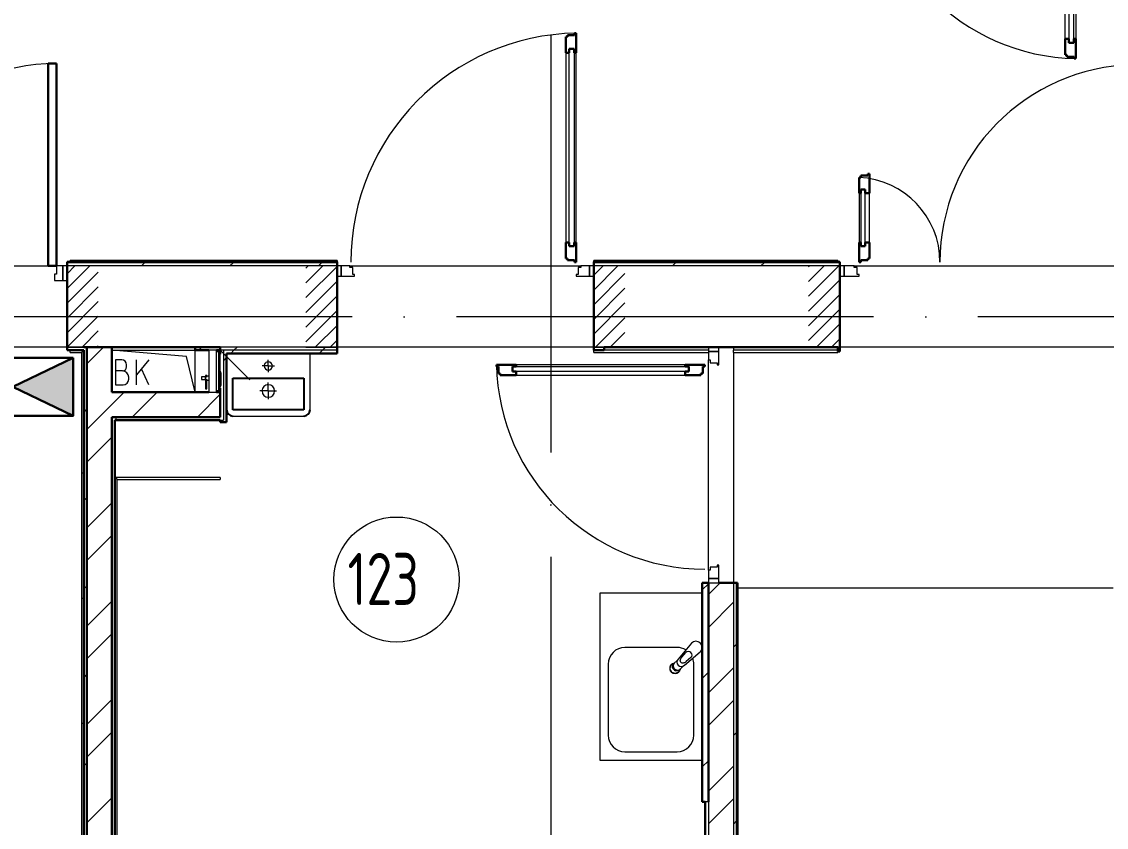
# Model space of a CAD drawing. Header units: millimetres. Extents: x -396912 to 182286, y -43638 to 41610.
# Drawn here: x -6473 to -1273, y -15525 to -11662 of the extents above; entities that cross this region are included whole.
import ezdxf

# ---------------------------------------------------------------- set-up
doc = ezdxf.new("R2010")
doc.units = ezdxf.units.MM
doc.set_wipeout_variables(frame=1)
doc.linetypes.add('ADSK_Линия сетки', pattern=[25, 20, -2.5, 0, -2.5])
doc.linetypes.add('ADSK_Штриховая_ш2 п1_5', pattern=[4.5, 3, -1.5])
for name, color, linetype, lineweight in [('Двери', 252, 'Continuous', 9), ('Марки помещений', 252, 'Continuous', 20), ('Оборудование', 8, 'Continuous', 18), ('Ограждение', 252, 'Continuous', 9), ('ОЗДС оборудование', 5, 'Continuous', 30), ('Оси', 252, 'Continuous', 9), ('Перекрытие', 252, 'Continuous', 18), ('Сантехника', 252, 'Continuous', 9), ('Стены внутренние', 7, 'Continuous', 18), ('Стены наружные', 7, 'Continuous', 18), ('Стены штриховка', 7, 'Continuous', 9)]:
    doc.layers.add(name, color=color, linetype=linetype, lineweight=lineweight)
doc.layers.add('Двери открывание', color=7, linetype='Continuous', lineweight=9, true_color=0xc0c0c0)
doc.layers.add('Узлы', color=7, linetype='Continuous')
doc.styles.add('GOST Common_3', font='', dxfattribs={"height": 3.5})
doc.styles.get('GOST Common_3').set_extended_font_data('GOST 2.304 type A')
pattern_1 = [(0, (-32121.8, 94), (0, 600), []), (90, (-32121.8, 94), (-600, 4e-14), [])]

# ---------------------------------------------------------------- blocks, each defined once
blk = doc.blocks.new('1 этаж')
at = {"layer": 'Двери', "lineweight": 18, "true_color": 0x636466}
h = blk.add_hatch(dxfattribs=at)
h.set_pattern_fill('FP_2', color=251, style=0, pattern_type=2)
h.set_pattern_definition([(45, (-12492.8, -13945.73), (-35.3553, 35.3553), [])])
h.paths.add_polyline_path([(-11807.8, -14140.7), (-11807.8, -13750.7), (-11957.8, -13750.7), (-11957.8, -14140.7)])
h.paths.add_polyline_path([(-13177.8, -14140.7), (-13027.8, -14140.7), (-13027.8, -13750.7), (-13177.8, -13750.7)])
h = blk.add_hatch(dxfattribs=at)
h.set_pattern_fill('FP_2', color=251, style=0, pattern_type=2)
h.set_pattern_definition([(45, (-10172.8, -13945.73), (-35.3553, 35.3553), [])])
h.paths.add_polyline_path([(-9365.4, -14140.7), (-9282.8, -14140.7), (-9282.8, -13750.7), (-9432.8, -13750.7), (-9432.8, -14140.7)])
h.paths.add_polyline_path([(-10800.5, -14140.7), (-10662.8, -14140.7), (-10662.8, -13750.7), (-10812.8, -13750.7), (-10812.8, -14140.7)])
h = blk.add_hatch(dxfattribs=at)
h.set_pattern_fill('FP_2', color=251, style=0, pattern_type=2)
h.set_pattern_definition([(45, (-7627.8, -13945.73), (-35.3553, 35.3553), [])])
h.paths.add_polyline_path([(-6602.8, -14140.7), (-6602.8, -13750.7), (-6752.8, -13750.7), (-6752.8, -14140.7)])
h.paths.add_polyline_path([(-8402.8, -14140.7), (-8252.8, -14140.7), (-8252.8, -13750.7), (-8402.8, -13750.7)])
at = {"layer": 'Ограждение', "true_color": 0x636466}
h = blk.add_hatch(dxfattribs=at)
h.set_pattern_fill('FP_26', color=251, style=0, pattern_type=2)
h.set_pattern_definition(pattern_1)
h.paths.add_polyline_path([(-11942.8, -13730.7), (-10662.8, -13730.7), (-10662.8, -13725.7), (-11942.8, -13725.7)])
h = blk.add_hatch(dxfattribs=at)
h.set_pattern_fill('FP_25', color=251, style=0, pattern_type=2)
h.set_pattern_definition(pattern_1)
h.paths.add_polyline_path([(-9432.8, -13730.7), (-8262.8, -13730.7), (-8262.8, -13725.7), (-9432.8, -13725.7)])
h = blk.add_hatch(dxfattribs=at)
h.set_pattern_fill('FP_37', color=251, style=0, pattern_type=2)
h.set_pattern_definition([(0, (-37741.8, 574), (0, 600), []), (90, (-37741.8, 574), (-600, 4e-14), [])])
h.paths.add_polyline_path([(-11877.8, -20130.7), (-11877.8, -14155.7), (-11887.8, -14165.7), (-11887.8, -20120.7)])
at = {"color": 251, "lineweight": 18, "true_color": 0x636466}
for p, q in [((-11384.5, -14185.5), (-11742.8, -14155.7)), ((-11742.8, -14155.7), (-11342.8, -14155.7)), ((-11342.8, -14355.7), (-11384.5, -14185.5)), ((-11695.4, -14201.3), (-11725.4, -14201.3)), ((-11725.4, -14201.3), (-11725.4, -14321.3)), ((-11672.1, -14234.6), (-11672.1, -14224.6)), ((-11565.4, -14201.3), (-11625.4, -14272.8)), ((-11625.4, -14321.3), (-11625.4, -14201.3)), ((-11565.4, -14321.3), (-11601.4, -14244.1)), ((-11692.1, -14254.6), (-11725.4, -14254.6)), ((-11662.1, -14294.6), (-11662.1, -14284.6)), ((-11725.4, -14321.3), (-11688.7, -14321.3))]:
    blk.add_line(p, q, dxfattribs=at)
for centre, radius, start, end in [((-11695.4, -14224.6), 23.3, 0, 90), ((-11692.1, -14234.6), 20, 270, 0), ((-11692.1, -14284.6), 30, 0, 90), ((-11688.7, -14294.6), 26.7, 270, 0)]:
    blk.add_arc(centre, radius, start, end, dxfattribs=at)
at = {"layer": 'Двери', "color": 251, "true_color": 0x636466}
for p, q in [((-7171.8, -12662.7), (-7171.8, -11852.7)), ((-7154.8, -11834.7), (-7154.8, -12680.7)), ((-7130.8, -12680.7), (-7130.8, -11834.7)), ((-7121.8, -11852.7), (-7121.8, -12662.7)), ((-7154.8, -12680.7), (-7130.8, -12680.7)), ((-9566.8, -12728.7), (-9566.8, -13638.7)), ((-9549.8, -13656.7), (-9549.8, -12710.7)), ((-9549.8, -12710.7), (-9525.8, -12710.7)), ((-9525.8, -12710.7), (-9525.8, -13656.7)), ((-9516.8, -13638.7), (-9516.8, -12728.7)), ((-8160.8, -13402.7), (-8160.8, -13638.7)), ((-8151.8, -13384.7), (-8151.8, -13656.7)), ((-8130.8, -13384.7), (-8151.8, -13384.7)), ((-8130.8, -13656.7), (-8130.8, -13384.7)), ((-8110.8, -13638.7), (-8110.8, -13402.7)), ((-9525.8, -13656.7), (-9549.8, -13656.7)), ((-8151.8, -13656.7), (-8130.8, -13656.7)), ((-11977.8, -13750.7), (-12007.8, -13750.7)), ((-12007.8, -13750.7), (-12007.8, -13790.7)), ((-11977.8, -13820.7), (-11977.8, -13750.7)), ((-11957.8, -13750.7), (-11977.8, -13750.7)), ((-11977.8, -13750.7), (-11977.8, -13820.7)), ((-11957.8, -13820.7), (-11957.8, -13750.7)), ((-10662.8, -13750.7), (-10662.8, -13800.7)), ((-10642.8, -13750.7), (-10662.8, -13750.7)), ((-10642.8, -13800.7), (-10642.8, -13750.7)), ((-10601.8, -13750.7), (-10642.8, -13750.7)), ((-10642.8, -13750.7), (-10642.8, -13800.7)), ((-10601.8, -13758.7), (-10601.8, -13750.7)), ((-10587.8, -13758.7), (-10601.8, -13758.7)), ((-10587.8, -13792.7), (-10587.8, -13758.7)), ((-9493.8, -13758.7), (-9507.8, -13758.7)), ((-9507.8, -13758.7), (-9507.8, -13792.7)), ((-9493.8, -13750.7), (-9493.8, -13758.7)), ((-9452.8, -13750.7), (-9493.8, -13750.7)), ((-9432.8, -13750.7), (-9452.8, -13750.7)), ((-9452.8, -13750.7), (-9452.8, -13800.7)), ((-9452.8, -13800.7), (-9452.8, -13750.7)), ((-9432.8, -13800.7), (-9432.8, -13750.7)), ((-8252.8, -13750.7), (-8252.8, -13800.7)), ((-8232.8, -13750.7), (-8252.8, -13750.7)), ((-8232.8, -13800.7), (-8232.8, -13750.7)), ((-8183.8, -13750.7), (-8232.8, -13750.7)), ((-8232.8, -13750.7), (-8232.8, -13800.7)), ((-8183.8, -13758.7), (-8183.8, -13750.7)), ((-8169.8, -13758.7), (-8183.8, -13758.7)), ((-8169.8, -13792.7), (-8169.8, -13758.7)), ((-12007.8, -13790.7), (-12017.8, -13790.7)), ((-12017.8, -13790.7), (-12017.8, -13820.7)), ((-12017.8, -13820.7), (-11977.8, -13820.7)), ((-11977.8, -13820.7), (-11957.8, -13820.7)), ((-10662.8, -13800.7), (-10642.8, -13800.7)), ((-10642.8, -13800.7), (-10578.8, -13800.7)), ((-10578.8, -13792.7), (-10587.8, -13792.7)), ((-10578.8, -13800.7), (-10578.8, -13792.7)), ((-9507.8, -13792.7), (-9516.8, -13792.7)), ((-9516.8, -13792.7), (-9516.8, -13800.7)), ((-9516.8, -13800.7), (-9452.8, -13800.7)), ((-9452.8, -13800.7), (-9432.8, -13800.7)), ((-8252.8, -13800.7), (-8232.8, -13800.7)), ((-8232.8, -13800.7), (-8160.8, -13800.7)), ((-8160.8, -13792.7), (-8169.8, -13792.7)), ((-8160.8, -13800.7), (-8160.8, -13792.7)), ((-8832.8, -14140.7), (-8882.8, -14140.7)), ((-8882.8, -14140.7), (-8882.8, -14160.7)), ((-8832.8, -14160.7), (-8832.8, -14140.7)), ((-8882.8, -14160.7), (-8832.8, -14160.7)), ((-8832.8, -14160.7), (-8882.8, -14160.7)), ((-8882.8, -14160.7), (-8882.8, -14201.7)), ((-8832.8, -14224.7), (-8832.8, -14160.7)), ((-9822.8, -14233.7), (-8976.8, -14233.7)), ((-9822.8, -14257.7), (-9822.8, -14233.7)), ((-8994.8, -14224.7), (-9804.8, -14224.7)), ((-8976.8, -14233.7), (-8976.8, -14257.7)), ((-8882.8, -14201.7), (-8874.8, -14201.7)), ((-8874.8, -14201.7), (-8874.8, -14215.7)), ((-8874.8, -14215.7), (-8840.8, -14215.7)), ((-8840.8, -14215.7), (-8840.8, -14224.7)), ((-8840.8, -14224.7), (-8832.8, -14224.7)), ((-8976.8, -14257.7), (-9822.8, -14257.7)), ((-9804.8, -14274.7), (-8994.8, -14274.7)), ((-8882.8, -15209.7), (-8882.8, -15250.7)), ((-8874.8, -15209.7), (-8882.8, -15209.7)), ((-8840.8, -15195.7), (-8874.8, -15195.7)), ((-8874.8, -15195.7), (-8874.8, -15209.7)), ((-8832.8, -15186.7), (-8840.8, -15186.7)), ((-8840.8, -15186.7), (-8840.8, -15195.7)), ((-8832.8, -15250.7), (-8832.8, -15186.7)), ((-8832.8, -15250.7), (-8882.8, -15250.7)), ((-8882.8, -15250.7), (-8882.8, -15270.7)), ((-8882.8, -15250.7), (-8832.8, -15250.7)), ((-8882.8, -15270.7), (-8832.8, -15270.7)), ((-8832.8, -15270.7), (-8832.8, -15250.7))]:
    blk.add_line(p, q, dxfattribs=at)
at = {"layer": 'Двери', "color": 251, "lineweight": 30, "true_color": 0x636466}
for p, q in [((-9516.8, -12634.7), (-9524.8, -12634.7)), ((-9524.8, -12634.7), (-9524.8, -12643.7)), ((-9516.8, -12728.7), (-9516.8, -12634.7)), ((-9558.8, -12652.7), (-9566.8, -12652.7)), ((-9566.8, -12652.7), (-9566.8, -12728.7)), ((-9524.8, -12643.7), (-9558.8, -12643.7)), ((-9558.8, -12643.7), (-9558.8, -12652.7)), ((-7171.8, -12738.7), (-7171.8, -12662.7)), ((-7171.8, -12662.7), (-7154.8, -12662.7)), ((-7154.8, -12662.7), (-7154.8, -12680.7)), ((-7154.8, -12680.7), (-7130.8, -12680.7)), ((-7130.8, -12662.7), (-7121.8, -12662.7)), ((-7130.8, -12680.7), (-7130.8, -12662.7)), ((-7121.8, -12662.7), (-7121.8, -12756.7)), ((-9566.8, -12728.7), (-9549.8, -12728.7)), ((-9549.8, -12728.7), (-9549.8, -12710.7)), ((-9549.8, -12710.7), (-9525.8, -12710.7)), ((-9525.8, -12710.7), (-9525.8, -12728.7)), ((-9525.8, -12728.7), (-9516.8, -12728.7)), ((-7163.8, -12738.7), (-7171.8, -12738.7)), ((-7163.8, -12747.7), (-7163.8, -12738.7)), ((-12007.8, -12780.7), (-12047.8, -12780.7)), ((-12047.8, -12780.7), (-12047.8, -13750.7)), ((-12007.8, -13750.7), (-12007.8, -12780.7)), ((-7129.8, -12747.7), (-7163.8, -12747.7)), ((-7129.8, -12756.7), (-7129.8, -12747.7)), ((-7121.8, -12756.7), (-7129.8, -12756.7)), ((-8110.8, -13308.7), (-8118.8, -13308.7)), ((-8118.8, -13308.7), (-8118.8, -13317.7)), ((-8110.8, -13402.7), (-8110.8, -13308.7)), ((-8152.8, -13326.7), (-8160.8, -13326.7)), ((-8160.8, -13326.7), (-8160.8, -13402.7)), ((-8118.8, -13317.7), (-8152.8, -13317.7)), ((-8152.8, -13317.7), (-8152.8, -13326.7)), ((-8151.8, -13402.7), (-8160.8, -13402.7)), ((-8151.8, -13384.7), (-8151.8, -13402.7)), ((-8130.8, -13384.7), (-8151.8, -13384.7)), ((-8130.8, -13402.7), (-8130.8, -13384.7)), ((-8110.8, -13402.7), (-8130.8, -13402.7)), ((-9566.8, -13638.7), (-9566.8, -13714.7)), ((-9566.8, -13638.7), (-9549.8, -13638.7)), ((-9549.8, -13638.7), (-9549.8, -13656.7)), ((-9549.8, -13656.7), (-9525.8, -13656.7)), ((-9525.8, -13638.7), (-9516.8, -13638.7)), ((-9525.8, -13656.7), (-9525.8, -13638.7)), ((-9516.8, -13732.7), (-9516.8, -13638.7)), ((-8160.8, -13638.7), (-8160.8, -13732.7)), ((-8151.8, -13638.7), (-8160.8, -13638.7)), ((-8151.8, -13656.7), (-8151.8, -13638.7)), ((-8130.8, -13656.7), (-8151.8, -13656.7)), ((-8130.8, -13638.7), (-8130.8, -13656.7)), ((-8110.8, -13638.7), (-8130.8, -13638.7)), ((-8110.8, -13714.7), (-8110.8, -13638.7)), ((-9566.8, -13714.7), (-9558.8, -13714.7)), ((-9558.8, -13714.7), (-9558.8, -13723.7)), ((-9558.8, -13723.7), (-9524.8, -13723.7)), ((-9524.8, -13723.7), (-9524.8, -13732.7)), ((-8152.8, -13732.7), (-8152.8, -13723.7)), ((-8152.8, -13723.7), (-8118.8, -13723.7)), ((-8118.8, -13723.7), (-8118.8, -13714.7)), ((-8118.8, -13714.7), (-8110.8, -13714.7)), ((-12047.8, -13750.7), (-12007.8, -13750.7)), ((-9524.8, -13732.7), (-9516.8, -13732.7)), ((-8160.8, -13732.7), (-8152.8, -13732.7)), ((-9804.8, -14224.7), (-9898.8, -14224.7)), ((-9898.8, -14224.7), (-9898.8, -14232.7)), ((-9898.8, -14232.7), (-9889.8, -14232.7)), ((-9889.8, -14232.7), (-9889.8, -14266.7)), ((-9822.8, -14233.7), (-9804.8, -14233.7)), ((-9822.8, -14257.7), (-9822.8, -14233.7)), ((-9804.8, -14233.7), (-9804.8, -14224.7)), ((-8900.8, -14224.7), (-8994.8, -14224.7)), ((-8994.8, -14233.7), (-8994.8, -14224.7)), ((-8976.8, -14233.7), (-8994.8, -14233.7)), ((-8976.8, -14257.7), (-8976.8, -14233.7)), ((-8909.8, -14266.7), (-8909.8, -14232.7)), ((-8909.8, -14232.7), (-8900.8, -14232.7)), ((-8900.8, -14232.7), (-8900.8, -14224.7)), ((-9889.8, -14266.7), (-9880.8, -14266.7)), ((-9880.8, -14266.7), (-9880.8, -14274.7)), ((-9880.8, -14274.7), (-9804.8, -14274.7)), ((-9804.8, -14257.7), (-9822.8, -14257.7)), ((-9804.8, -14274.7), (-9804.8, -14257.7)), ((-8994.8, -14257.7), (-8976.8, -14257.7)), ((-8994.8, -14274.7), (-8994.8, -14257.7)), ((-8994.8, -14274.7), (-8918.8, -14274.7)), ((-8918.8, -14274.7), (-8918.8, -14266.7)), ((-8918.8, -14266.7), (-8909.8, -14266.7))]:
    blk.add_line(p, q, dxfattribs=at)
at = {"layer": 'Двери', "color": 251, "linetype": 'ADSK_Штриховая_ш2 п1_5', "true_color": 0x636466}
for p, q in [((-11807.8, -13750.7), (-11957.8, -13750.7)), ((-11957.8, -13750.7), (-11957.8, -14140.7)), ((-10662.8, -13750.7), (-10812.8, -13750.7)), ((-10662.8, -14140.7), (-10662.8, -13750.7)), ((-9282.8, -13750.7), (-9432.8, -13750.7)), ((-9432.8, -13750.7), (-9432.8, -14140.7)), ((-8252.8, -13750.7), (-8402.8, -13750.7)), ((-8252.8, -14140.7), (-8252.8, -13750.7)), ((-11957.8, -14140.7), (-11807.8, -14140.7)), ((-10812.8, -14140.7), (-10662.8, -14140.7)), ((-9432.8, -14140.7), (-9282.8, -14140.7)), ((-8402.8, -14140.7), (-8252.8, -14140.7))]:
    blk.add_line(p, q, dxfattribs=at)
at = {"layer": 'Двери', "color": 251, "true_color": 0x636466}
blk.add_arc((-12007.8, -13750.7), 970, 90, 180, dxfattribs=at)
at = {"layer": 'Двери открывание', "color": 251, "true_color": 0x636466}
for centre, radius, start, end in [((-7103.8, -11758.7), 998, 180, 268.9666), ((-9498.8, -13732.7), 1098, 90.9393, 180), ((-6826.8, -13732.7), 946, 91.0903, 180), ((-8178.8, -13732.7), 406, 0, 87.459), ((-8900.8, -14206.7), 998, 181.0334, 270)]:
    blk.add_arc(centre, radius, start, end, dxfattribs=at)
at = {"layer": 'Марки помещений', "color": 251, "true_color": 0x636466}
blk.add_circle((-10377.9, -15255), 300, dxfattribs=at)
at = {"layer": 'Оборудование', "color": 251, "true_color": 0x636466}
for p, q in [((-11241.4, -14155.7), (-11277.8, -14155.7)), ((-11277.8, -14155.7), (-11277.8, -14355.7)), ((-11240.5, -14354.8), (-11240.5, -14156.6)), ((-11230.8, -14162.7), (-11240.5, -14162.7)), ((-11230.8, -14183.7), (-11229.4, -14183.7)), ((-11229.3, -14183.7), (-11230.8, -14183.7)), ((-11229.8, -14347.8), (-11229.8, -14163.7)), ((-11222.8, -14174.7), (-11228.3, -14174.7)), ((-11222.8, -14155.7), (-11081.4, -14297.2)), ((-11222.8, -14336.7), (-11222.8, -14174.7)), ((-11295.7, -14283.1), (-11313.1, -14283.1)), ((-11313.1, -14283.1), (-11313.1, -14295.4)), ((-11313.1, -14295.4), (-11295.7, -14295.4)), ((-11293.7, -14281.2), (-11295.7, -14283.1)), ((-11295.7, -14283.1), (-11295.7, -14295.4)), ((-11295.7, -14295.4), (-11293.7, -14297.3)), ((-11277.8, -14279.6), (-11293.7, -14279.6)), ((-11293.7, -14279.6), (-11293.7, -14298.9)), ((-11293.7, -14298.9), (-11277.8, -14298.9)), ((-11288.2, -14276.1), (-11293.2, -14276.1)), ((-11293.2, -14276.1), (-11293.2, -14284.4)), ((-11293.2, -14294.1), (-11293.2, -14339.9)), ((-11288.2, -14284.4), (-11288.2, -14276.1)), ((-11288.2, -14339.9), (-11288.2, -14294.1)), ((-11220.8, -14259.2), (-11222.8, -14259.2)), ((-11220.8, -14263.2), (-11220.8, -14259.2)), ((-11220.8, -14263.2), (-11220.8, -14323.7)), ((-11293.2, -14339.9), (-11288.2, -14339.9)), ((-11240.5, -14348.7), (-11230.8, -14348.7)), ((-11229.4, -14327.7), (-11230.8, -14327.7)), ((-11229.4, -14327.7), (-11230.8, -14327.7)), ((-11228.3, -14336.7), (-11222.8, -14336.7)), ((-11222.8, -14327.7), (-11220.8, -14327.7)), ((-11220.8, -14327.7), (-11220.8, -14323.7)), ((-11277.8, -14355.7), (-11241.4, -14355.7))]:
    blk.add_line(p, q, dxfattribs=at)
for points, knots in [([(-11240.5, -14156.6), (-11240.5, -14156.6), (-11240.5, -14156.4), (-11240.6, -14156.3), (-11240.7, -14156.1), (-11240.8, -14156), (-11241, -14155.8), (-11241.2, -14155.8), (-11241.3, -14155.7), (-11241.4, -14155.7)], [-1, -1, -1, -1, -0.833333, -0.75, -0.583333, -0.458333, -0.333333, -0.166667, 0, 0, 0, 0]), ([(-11229.8, -14163.7), (-11229.8, -14163.6), (-11229.8, -14163.5), (-11229.9, -14163.3), (-11229.9, -14163.2), (-11230, -14163.1), (-11230.1, -14163), (-11230.3, -14162.8), (-11230.5, -14162.8), (-11230.7, -14162.7), (-11230.8, -14162.7)], [-1, -1, -1, -1, -0.833333, -0.75, -0.666667, -0.583333, -0.458333, -0.333333, -0.166667, 0, 0, 0, 0]), ([(-11228.3, -14174.7), (-11228.4, -14174.7), (-11228.6, -14174.7), (-11228.9, -14174.6), (-11229, -14174.5), (-11229.2, -14174.4), (-11229.4, -14174.3), (-11229.5, -14174.1), (-11229.6, -14174), (-11229.7, -14173.8), (-11229.8, -14173.5), (-11229.8, -14173.3), (-11229.8, -14173.2)], [-1, -1, -1, -1, -0.833333, -0.75, -0.666667, -0.583333, -0.5, -0.416667, -0.333333, -0.25, -0.166667, 0, 0, 0, 0]), ([(-11230.8, -14348.7), (-11230.7, -14348.7), (-11230.5, -14348.7), (-11230.3, -14348.6), (-11230.1, -14348.5), (-11230, -14348.4), (-11229.9, -14348.3), (-11229.9, -14348.1), (-11229.8, -14348), (-11229.8, -14347.9), (-11229.8, -14347.8)], [0, 0, 0, 0, 0.166667, 0.333333, 0.458333, 0.583333, 0.666667, 0.75, 0.833333, 1, 1, 1, 1]), ([(-11229.8, -14338.3), (-11229.8, -14338.1), (-11229.8, -14337.9), (-11229.7, -14337.7), (-11229.6, -14337.5), (-11229.5, -14337.3), (-11229.4, -14337.2), (-11229.2, -14337), (-11229, -14336.9), (-11228.9, -14336.8), (-11228.6, -14336.8), (-11228.4, -14336.7), (-11228.3, -14336.7)], [0, 0, 0, 0, 0.166667, 0.25, 0.333333, 0.416667, 0.5, 0.583333, 0.666667, 0.75, 0.833333, 1, 1, 1, 1]), ([(-11241.4, -14355.7), (-11241.3, -14355.7), (-11241.2, -14355.7), (-11241, -14355.6), (-11240.8, -14355.5), (-11240.7, -14355.4), (-11240.6, -14355.2), (-11240.5, -14355), (-11240.5, -14354.9), (-11240.5, -14354.8)], [0, 0, 0, 0, 0.166667, 0.333333, 0.458333, 0.583333, 0.708333, 0.833333, 1, 1, 1, 1])]:
    blk.add_open_spline(points, degree=3, knots=knots, dxfattribs=at)
at = {"layer": 'Ограждение', "color": 251, "true_color": 0x636466}
for p, q in [((-11942.8, -13730.8), (-11942.8, -13725.7)), ((-10662.8, -13725.7), (-11942.8, -13725.7)), ((-10662.8, -13725.7), (-10662.8, -13730.7)), ((-9432.8, -13730.7), (-9432.8, -13725.7)), ((-8262.8, -13725.7), (-9432.8, -13725.7)), ((-8262.8, -13725.7), (-8262.8, -13730.7)), ((-11942.8, -14165.7), (-11942.8, -14155.7)), ((-11942.8, -14165.7), (-11887.8, -14165.7)), ((-11877.8, -14155.7), (-11887.8, -14165.7)), ((-11887.8, -14165.7), (-11887.8, -20120.7)), ((-9432.8, -14165.7), (-9432.8, -14155.7)), ((-9432.8, -14165.7), (-8882.8, -14165.7)), ((-8882.8, -14155.7), (-9382.8, -14155.7)), ((-8762.8, -14165.7), (-8762.8, -14155.7)), ((-8262.8, -14155.7), (-8762.8, -14155.7)), ((-8762.8, -14165.7), (-8262.8, -14165.7)), ((-8262.8, -14160.7), (-8262.8, -14165.7)), ((-11717.8, -14775.7), (-11727.8, -14765.7)), ((-11222.8, -14765.7), (-11727.8, -14765.7)), ((-11222.8, -14765.7), (-11222.8, -14775.7)), ((-11717.8, -19965.9), (-11717.8, -14775.7)), ((-11717.8, -14775.7), (-11222.8, -14775.7))]:
    blk.add_line(p, q, dxfattribs=at)
at = {"layer": 'Оси', "color": 251, "linetype": 'ADSK_Линия сетки', "ltscale": 100, "true_color": 0x636466}
for p, q in [((-9637.8, -2645.7), (-9637.8, -33771.9)), ((4409.5, -13995.7), (-72530.1, -13995.7))]:
    blk.add_line(p, q, dxfattribs=at)
at = {"layer": 'Перекрытие', "color": 251, "ltscale": 100, "true_color": 0x636466}
for p, q in [((-11742.8, -14155.7), (-11342.8, -14155.7)), ((-6942.8, -15295.7), (-8742.8, -15295.7))]:
    blk.add_line(p, q, dxfattribs=at)
at = {"layer": 'Сантехника', "color": 251, "lineweight": 9, "true_color": 0x636466}
for p, q in [((-8912.8, -15320.7), (-9402.8, -15320.7)), ((-9402.8, -15320.7), (-9402.8, -16120.7)), ((-9032.8, -15580.7), (-9282.8, -15580.7)), ((-8964, -15559.5), (-9028.3, -15636.1)), ((-9032.9, -15642.6), (-9046.9, -15656.5)), ((-9010.7, -15627.4), (-8991.6, -15604.6)), ((-8998.2, -15666.2), (-8921.6, -15601.9)), ((-8966.7, -15629.5), (-8989.5, -15648.6)), ((-9362.8, -15660.7), (-9362.8, -16000.7)), ((-9066.6, -15688.1), (-9066.6, -15673.4)), ((-9066.2, -15672.5), (-9057.9, -15661.1)), ((-9057.9, -15700.4), (-9066.2, -15688.9)), ((-9056.9, -15660.3), (-9047.5, -15657.3)), ((-9042.8, -15705.7), (-9056.9, -15701.1)), ((-9046.9, -15656.5), (-9048.1, -15657.7)), ((-9028.7, -15701.1), (-9042.8, -15705.7)), ((-9019.4, -15688.9), (-9027.7, -15700.4)), ((-9019.8, -15686), (-9018.6, -15684.8)), ((-9019, -15684.9), (-9019, -15688.1)), ((-9018.6, -15684.8), (-9004, -15670.2)), ((-8952.8, -16000.7), (-8952.8, -15660.7)), ((-9282.8, -16080.7), (-9032.8, -16080.7)), ((-9402.8, -16120.7), (-8912.8, -16120.7))]:
    blk.add_line(p, q, dxfattribs=at)
at = {"layer": 'Сантехника', "color": 251, "lineweight": 9, "true_color": 0x636466, "flags": 128}
for points in [[(-8922.8, -15558.4), (-8924.1, -15557.3), (-8925.4, -15556.4)], [(-8918.4, -15563.3), (-8919.4, -15562), (-8920.4, -15560.7)], [(-8989.5, -15648.6), (-8992.9, -15651.5), (-8996.7, -15653.7), (-9000.6, -15655.1), (-9004.5, -15655.7), (-9008.2, -15655.4), (-9011.5, -15654.2), (-9014.2, -15652.2), (-9016.2, -15649.4), (-9017.4, -15646.2), (-9017.7, -15642.5), (-9017.2, -15638.5), (-9015.8, -15634.6), (-9013.6, -15630.8), (-9010.7, -15627.4)]]:
    blk.add_lwpolyline(points, dxfattribs=at)
at = {"layer": 'Сантехника', "color": 251, "lineweight": 9, "true_color": 0x636466}
for centre, radius, start, end in [((-9282.8, -15660.7), 80, 90, 180), ((-9032.8, -15660.7), 80, 58.9022, 90), ((-8942.8, -15580.7), 30, 315, 135), ((-9013.2, -15651.2), 21.3, 135, 315), ((-8979.1, -15617.1), 17.6, 315, 135), ((-9032.8, -15660.7), 80, 0, 20.54), ((-9042.8, -15680.7), 25, 98.7637, 270), ((-9042.8, -15680.7), 25, 270, 351.2363), ((-9282.8, -16000.7), 80, 180, 270), ((-9032.8, -16000.7), 80, 270, 0)]:
    blk.add_arc(centre, radius, start, end, dxfattribs=at)
for centre, major_axis, start_param, end_param in [((-9035.2, -15673.1), (-14.1, 14.1), 1.047198, 1.570796), ((-9031.5, -15669.4), (-14.1, 14.1), 1.047198, 1.570796), ((-9035.2, -15673.1), (-14.1, 14.1), 1.570796, 2.094395), ((-9031.5, -15669.4), (14.1, -14.1), 4.712389, 5.235988)]:
    blk.add_ellipse(centre, major_axis=major_axis, ratio=0.984808, start_param=start_param, end_param=end_param, dxfattribs=at)
for points, knots in [([(-9054.3, -15678.1), (-9054.6, -15677), (-9054.9, -15675.3), (-9054.9, -15673.4), (-9054.9, -15672.3), (-9054.8, -15671.5), (-9054.7, -15670.7), (-9054.5, -15669.6), (-9054.3, -15668.3), (-9053.8, -15666.8), (-9053.1, -15665.1), (-9052.4, -15663.5), (-9051.6, -15662.2), (-9050.4, -15660.3), (-9049.2, -15658.8), (-9048.1, -15657.7)], [0, 0, 0, 0, 0.142857, 0.214286, 0.25, 0.285714, 0.321429, 0.357143, 0.428571, 0.5, 0.571429, 0.678571, 0.732143, 0.785714, 1, 1, 1, 1]), ([(-9046.9, -15656.5), (-9047.4, -15657.1), (-9048.4, -15658.3), (-9049.7, -15660.3), (-9050.5, -15662.3), (-9051, -15663.9), (-9051.2, -15665.3), (-9051.4, -15666.4), (-9051.5, -15667.4), (-9051.5, -15668.1), (-9051.5, -15668.9), (-9051.4, -15669.9), (-9051.2, -15671.7), (-9050.9, -15673.3), (-9050.6, -15674.4)], [0, 0, 0, 0, 0.142857, 0.285714, 0.428571, 0.5, 0.571429, 0.642857, 0.678571, 0.714286, 0.75, 0.785714, 0.857143, 1, 1, 1, 1]), ([(-9019.8, -15686), (-9020.5, -15686.7), (-9022, -15688.1), (-9024.6, -15689.8), (-9026.9, -15691), (-9028.8, -15691.7), (-9030.4, -15692.2), (-9031.7, -15692.5), (-9032.7, -15692.7), (-9033.5, -15692.8), (-9034.4, -15692.8), (-9035.5, -15692.9), (-9037.4, -15692.8), (-9039.1, -15692.5), (-9040.2, -15692.2)], [0, 0, 0, 0, 0.142857, 0.285714, 0.428571, 0.5, 0.571429, 0.642857, 0.678571, 0.714286, 0.75, 0.785714, 0.857143, 1, 1, 1, 1]), ([(-9036.5, -15688.5), (-9035.4, -15688.8), (-9033.8, -15689.2), (-9032, -15689.4), (-9030.9, -15689.4), (-9030.2, -15689.4), (-9029.5, -15689.4), (-9028.5, -15689.3), (-9027.3, -15689.2), (-9026, -15688.9), (-9024.5, -15688.5), (-9023.3, -15688), (-9022.2, -15687.4), (-9020.6, -15686.5), (-9019.4, -15685.6), (-9018.6, -15684.8)], [0, 0, 0, 0, 0.142857, 0.214286, 0.25, 0.285714, 0.321429, 0.357143, 0.428571, 0.5, 0.571429, 0.678571, 0.732143, 0.785714, 1, 1, 1, 1])]:
    blk.add_open_spline(points, degree=3, knots=knots, dxfattribs=at)
at = {"layer": 'Стены внутренние', "color": 251, "true_color": 0x636466}
for p, q in [((-12977.8, -13750.7), (-12047.8, -13750.7)), ((-12042.8, -13750.7), (-12007.8, -13750.7)), ((-10662.8, -13750.7), (-11957.8, -13750.7)), ((-10601.8, -13750.7), (-9493.8, -13750.7)), ((-8252.8, -13750.7), (-9432.8, -13750.7)), ((-8183.8, -13750.7), (-6821.8, -13750.7)), ((-11877.8, -14140.7), (-13027.8, -14140.7)), ((-9432.8, -14140.7), (-10662.8, -14140.7)), ((-6752.8, -14140.7), (-8252.8, -14140.7))]:
    blk.add_line(p, q, dxfattribs=at)
at = {"layer": 'Стены внутренние', "color": 251, "lineweight": 30, "true_color": 0x636466}
for p, q in [((-11957.8, -13750.7), (-11957.8, -14140.7)), ((-10662.8, -14140.7), (-10662.8, -13750.7)), ((-9432.8, -13750.7), (-9432.8, -14140.7)), ((-8252.8, -14140.7), (-8252.8, -13750.7)), ((-11742.8, -14140.7), (-11342.8, -14140.7)), ((-9382.8, -14140.7), (-8262.8, -14140.7))]:
    blk.add_line(p, q, dxfattribs=at)
at = {"layer": 'Стены наружные', "color": 251, "lineweight": 30, "true_color": 0x636466}
for p, q in [((-11957.8, -13730.7), (-11957.8, -13750.7)), ((-10662.8, -13730.7), (-11957.8, -13730.7)), ((-10662.8, -13750.7), (-10662.8, -13730.7)), ((-9432.8, -13730.7), (-9432.8, -13750.7)), ((-8252.8, -13730.7), (-9432.8, -13730.7)), ((-8252.8, -13750.7), (-8252.8, -13730.7)), ((-11957.8, -14140.7), (-11957.8, -14155.7)), ((-11742.8, -14140.7), (-11877.8, -14140.7)), ((-11862.8, -20145.7), (-11862.8, -14140.7)), ((-11742.8, -14355.7), (-11742.8, -14140.7)), ((-11342.8, -14140.7), (-11342.8, -14155.7)), ((-11222.8, -14140.7), (-11342.8, -14140.7)), ((-11222.8, -14140.7), (-11222.8, -14174.7)), ((-10662.8, -14170.7), (-10662.8, -14140.7)), ((-9432.8, -14140.7), (-9432.8, -14155.7)), ((-9382.8, -14155.7), (-9382.8, -14140.7)), ((-8262.8, -14140.7), (-8262.8, -14160.7)), ((-8252.8, -14160.7), (-8252.8, -14140.7)), ((-11957.8, -14155.7), (-11877.8, -14155.7)), ((-11877.8, -14155.7), (-11877.8, -20130.7)), ((-11342.8, -14155.7), (-11277.8, -14155.7)), ((-11241.2, -14155.7), (-11222.8, -14155.7)), ((-11192.8, -14170.7), (-10662.8, -14170.7)), ((-11192.8, -14500.7), (-11192.8, -14170.7)), ((-9432.8, -14155.7), (-9382.8, -14155.7)), ((-8262.8, -14160.7), (-8252.8, -14160.7)), ((-11222.8, -14336.7), (-11222.8, -14475.7)), ((-11277.8, -14355.7), (-11742.8, -14355.7)), ((-11222.8, -14355.7), (-11241.2, -14355.7)), ((-11742.8, -14475.7), (-11222.8, -14475.7)), ((-11742.8, -14475.7), (-11742.8, -19970.7)), ((-11222.8, -14475.7), (-11742.8, -14475.7)), ((-11727.8, -19965.7), (-11727.8, -14490.7)), ((-11727.8, -14490.7), (-11222.8, -14490.7)), ((-11222.8, -14490.7), (-11222.8, -14500.7)), ((-11222.8, -14500.7), (-11192.8, -14500.7)), ((-8912.8, -15270.7), (-8912.8, -16320.7)), ((-8882.8, -15270.7), (-8912.8, -15270.7)), ((-8882.8, -15270.7), (-8882.8, -16320.7)), ((-8742.8, -15270.7), (-8832.8, -15270.7)), ((-8742.8, -19963.8), (-8742.8, -15270.7)), ((-8912.8, -16320.7), (-8897.8, -16320.7)), ((-8897.8, -16320.7), (-8897.8, -19965.7))]:
    blk.add_line(p, q, dxfattribs=at)
at = {"layer": 'Стены наружные', "color": 251, "linetype": 'Continuous', "lineweight": 9, "true_color": 0x636466}
for p, q in [((-11939.7, -13735.7), (-11934.7, -13730.7)), ((-11869, -13735.7), (-11864, -13730.7)), ((-11798.3, -13735.7), (-11793.3, -13730.7)), ((-11727.6, -13735.7), (-11722.6, -13730.7)), ((-11656.9, -13735.7), (-11651.9, -13730.7)), ((-11601.2, -13750.7), (-11586.2, -13735.7)), ((-11586.2, -13735.7), (-11581.2, -13730.7)), ((-11515.5, -13735.7), (-11510.5, -13730.7)), ((-11444.7, -13735.7), (-11439.7, -13730.7)), ((-11374, -13735.7), (-11369, -13730.7)), ((-11303.3, -13735.7), (-11298.3, -13730.7)), ((-11232.6, -13735.7), (-11227.6, -13730.7)), ((-11176.9, -13750.7), (-11161.9, -13735.7)), ((-11161.9, -13735.7), (-11156.9, -13730.7)), ((-11091.2, -13735.7), (-11086.2, -13730.7)), ((-11020.5, -13735.7), (-11015.5, -13730.7)), ((-10949.8, -13735.7), (-10944.8, -13730.7)), ((-10879.1, -13735.7), (-10874.1, -13730.7)), ((-10808.3, -13735.7), (-10803.3, -13730.7)), ((-10752.6, -13750.7), (-10737.6, -13735.7)), ((-10737.6, -13735.7), (-10732.6, -13730.7)), ((-10666.9, -13735.7), (-10662.8, -13731.6)), ((-9394.1, -13735.7), (-9389.1, -13730.7)), ((-9323.4, -13735.7), (-9318.4, -13730.7)), ((-9252.7, -13735.7), (-9247.7, -13730.7)), ((-9182, -13735.7), (-9177, -13730.7)), ((-9111.3, -13735.7), (-9106.3, -13730.7)), ((-9055.6, -13750.7), (-9040.6, -13735.7)), ((-9040.6, -13735.7), (-9035.6, -13730.7)), ((-8969.9, -13735.7), (-8964.9, -13730.7)), ((-8899.2, -13735.7), (-8894.2, -13730.7)), ((-8828.4, -13735.7), (-8823.4, -13730.7)), ((-8757.7, -13735.7), (-8752.7, -13730.7)), ((-8687, -13735.7), (-8682, -13730.7)), ((-8631.3, -13750.7), (-8616.3, -13735.7)), ((-8616.3, -13735.7), (-8611.3, -13730.7)), ((-8545.6, -13735.7), (-8540.6, -13730.7)), ((-8474.9, -13735.7), (-8469.9, -13730.7)), ((-8404.2, -13735.7), (-8399.2, -13730.7)), ((-8333.5, -13735.7), (-8328.5, -13730.7)), ((-8262.8, -13735.7), (-8257.8, -13730.7)), ((-11862.8, -14221), (-11782.6, -14140.7)), ((-11326.1, -14155.7), (-11311.1, -14140.7)), ((-11157.6, -14155.7), (-11142.6, -14140.7)), ((-10733.4, -14155.7), (-10718.4, -14140.7)), ((-11207.8, -14205.9), (-11192.8, -14190.9)), ((-11172.6, -14170.7), (-11157.6, -14155.7)), ((-10748.4, -14170.7), (-10733.4, -14155.7)), ((-8262.8, -14160), (-8258.5, -14155.7)), ((-11742.8, -14415.3), (-11683.3, -14355.7)), ((-11646.1, -14475.7), (-11526.1, -14355.7)), ((-11331.8, -14475.7), (-11222.8, -14366.7)), ((-11877.8, -14451.6), (-11862.8, -14436.6)), ((-11862.8, -14535.3), (-11742.8, -14415.3)), ((-11721.8, -14490.7), (-11721.8, -14475.7)), ((-11862.8, -14692.4), (-11742.8, -14572.4)), ((-11877.8, -14875.9), (-11862.8, -14860.9)), ((-11862.8, -15006.7), (-11742.8, -14886.7)), ((-11862.8, -15163.9), (-11742.8, -15043.9)), ((-11877.8, -15300.2), (-11862.8, -15285.2)), ((-8912.8, -15305), (-8882.8, -15275)), ((-8882.8, -15327), (-8826.6, -15270.7)), ((-8747.8, -15281.4), (-8742.8, -15276.4)), ((-11862.8, -15478.2), (-11742.8, -15358.2)), ((-8882.8, -15484.1), (-8762.8, -15364.1)), ((-8747.8, -15352.1), (-8742.8, -15347.1)), ((-8747.8, -15422.9), (-8742.8, -15417.9)), ((-8747.8, -15493.6), (-8742.8, -15488.6)), ((-11862.8, -15635.4), (-11742.8, -15515.4)), ((-8762.8, -15579.3), (-8747.8, -15564.3)), ((-8747.8, -15564.3), (-8742.8, -15559.3)), ((-8747.8, -15635), (-8742.8, -15630)), ((-8912.8, -15729.3), (-8882.8, -15699.3)), ((-8882.8, -15798.4), (-8762.8, -15678.4)), ((-8747.8, -15705.7), (-8742.8, -15700.7)), ((-11877.8, -15724.4), (-11862.8, -15709.4)), ((-8747.8, -15776.4), (-8742.8, -15771.4)), ((-11862.8, -15949.7), (-11742.8, -15829.7)), ((-8882.8, -15955.6), (-8762.8, -15835.6)), ((-8747.8, -15847.1), (-8742.8, -15842.1)), ((-8747.8, -15917.8), (-8742.8, -15912.8)), ((-11862.8, -16106.8), (-11742.8, -15986.8)), ((-8762.8, -16003.5), (-8747.8, -15988.5)), ((-8747.8, -15988.5), (-8742.8, -15983.5)), ((-8747.8, -16059.2), (-8742.8, -16054.2)), ((-11877.8, -16148.7), (-11862.8, -16133.7)), ((-8912.8, -16153.5), (-8882.8, -16123.5)), ((-8882.8, -16269.9), (-8762.8, -16149.9)), ((-8747.8, -16130), (-8742.8, -16125)), ((-8747.8, -16200.7), (-8742.8, -16195.7)), ((-8747.8, -16271.4), (-8742.8, -16266.4)), ((-11862.8, -16421.1), (-11742.8, -16301.1)), ((-8882.8, -16427.1), (-8762.8, -16307.1)), ((-8747.8, -16342.1), (-8742.8, -16337.1)), ((-8762.8, -16427.8), (-8747.8, -16412.8)), ((-8747.8, -16412.8), (-8742.8, -16407.8))]:
    blk.add_line(p, q, dxfattribs=at)
at = {"layer": 'Стены наружные', "color": 251, "true_color": 0x636466}
for p, q in [((-10662.8, -14140.7), (-11222.8, -14140.7)), ((-9382.8, -14140.7), (-9432.8, -14140.7)), ((-8762.8, -14140.7), (-8762.8, -14155.7)), ((-8252.8, -14140.7), (-8262.8, -14140.7)), ((-11342.8, -14355.7), (-11342.8, -14155.7)), ((-8762.8, -14165.7), (-8762.8, -15270.7)), ((-8882.8, -15209.7), (-8882.8, -14201.7))]:
    blk.add_line(p, q, dxfattribs=at)
at = {"layer": 'Стены штриховка', "color": 251, "true_color": 0x636466}
for p, q in [((-10662.8, -13735.7), (-11957.8, -13735.7)), ((-8252.8, -13735.7), (-9432.8, -13735.7)), ((-10662.8, -14155.7), (-11222.8, -14155.7)), ((-11207.8, -14155.7), (-11207.8, -14490.7)), ((-8262.8, -14155.7), (-8252.8, -14155.7)), ((-11222.8, -14490.7), (-11207.8, -14490.7)), ((-8762.8, -15270.7), (-8762.8, -20048.8)), ((-8747.8, -19963.8), (-8747.8, -15270.7)), ((-8882.8, -16320.7), (-8897.8, -16320.7)), ((-8882.8, -16320.7), (-8882.8, -19965.7))]:
    blk.add_line(p, q, dxfattribs=at)
at = {"layer": 'Узлы', "color": 251, "lineweight": 9, "true_color": 0x636466}
for p, q in [((-10792.8, -14440.7), (-10792.8, -14170.7)), ((-10992.8, -14230.7), (-11022.8, -14230.7)), ((-10992.8, -14230.7), (-10992.8, -14200.7)), ((-10992.8, -14230.7), (-10992.8, -14260.7)), ((-10992.8, -14230.7), (-10962.8, -14230.7)), ((-10992.8, -14350.7), (-11032.8, -14350.7)), ((-10992.8, -14350.7), (-10992.8, -14310.7)), ((-10992.8, -14350.7), (-10992.8, -14390.7)), ((-10992.8, -14350.7), (-10952.8, -14350.7)), ((-11162.8, -14470.7), (-10992.8, -14470.7)), ((-10992.8, -14470.7), (-10822.8, -14470.7))]:
    blk.add_line(p, q, dxfattribs=at)
at = {"layer": 'Узлы', "color": 251, "true_color": 0x636466}
for p, q in [((-11162.8, -14440.7), (-11162.8, -14289.8)), ((-11162.8, -14289.8), (-10822.8, -14289.8)), ((-10822.8, -14289.8), (-10822.8, -14440.7)), ((-10822.8, -14440.7), (-11162.8, -14440.7))]:
    blk.add_line(p, q, dxfattribs=at)
at = {"layer": 'Узлы', "color": 251, "lineweight": 9, "true_color": 0x636466}
for centre, radius, start, end in [((-10992.8, -14230.7), 20, 90, 180.0116), ((-10992.8, -14230.7), 20, 180, 270), ((-10992.8, -14230.7), 20, 0, 90), ((-10992.8, -14230.7), 20, 270, 0), ((-10992.8, -14350.7), 30, 90, 180.0077), ((-10992.8, -14350.7), 30, 180, 270), ((-10992.8, -14350.7), 30, 0, 90), ((-10992.8, -14350.7), 30, 270, 0)]:
    blk.add_arc(centre, radius, start, end, dxfattribs=at)
at = {"layer": 'Узлы', "color": 251, "true_color": 0x636466}
for centre, start, end in [((-11162.8, -14440.7), 180, 270), ((-10822.8, -14440.7), 270, 0)]:
    blk.add_arc(centre, 30, start, end, dxfattribs=at)
at = {"layer": 'Марки помещений', "color": 251, "true_color": 0x636466, "style": 'GOST Common_3', "width": 0.9}
blk.add_text('123', height=250, dxfattribs=at).set_placement((-10612.8, -15377.2))
blk = doc.blocks.new('БВИ')
at = {"layer": 'ОЗДС оборудование', "lineweight": 13}
for p, q in [((76.1, 687.9), (76.1, 772.2)), ((76.1, 687.9), (149, 560)), ((3.3, 476.9), (149, 560)), ((76.1, 351.1), (4.1, 477.4))]:
    blk.add_line(p, q, dxfattribs=at)
at = {"lineweight": 13}
blk.add_wipeout([(6.6, 291.5), (145.7, 291.5), (145.7, 0), (6.6, 0)], dxfattribs=at).dxf.layer = 'ОЗДС оборудование'
at = {"layer": 'ОЗДС оборудование', "ltscale": 3}
blk.add_hatch(color=256, dxfattribs=at).paths.add_polyline_path([(145.7, 291.5), (6.6, 291.5), (76.1, 145.7)])
at = {"layer": 'ОЗДС оборудование', "ltscale": 5}
blk.add_hatch(color=256, dxfattribs=at).paths.add_polyline_path([(6.6, 0), (145.7, 0), (76.1, 145.7)])
at = {"layer": 'ОЗДС оборудование', "lineweight": 13}
blk.add_line((76.1, 291.5), (76.1, 351.1), dxfattribs=at)
at = {"layer": 'ОЗДС оборудование', "ltscale": 5}
for p, q in [((145.7, 0), (6.6, 291.5)), ((6.6, 0), (145.7, 291.5))]:
    blk.add_line(p, q, dxfattribs=at)
blk.add_lwpolyline([(145.7, 0), (6.6, 0), (6.6, 291.5), (145.7, 291.5)], close=True, dxfattribs=at)

msp = doc.modelspace()

# ---------------------------------------------------------------- block references
msp.add_blockref('1 этаж', (5702.1, 918.2))

# ---------------------------------------------------------------- next in the draw order: block references
at = {"layer": 'ОЗДС оборудование', "lineweight": 20, "xscale": 2, "yscale": 2, "zscale": 2, "rotation": 90}
msp.add_blockref('БВИ', (-6225.4, -13564.8), dxfattribs=at)

doc.saveas('drawing.dxf')
